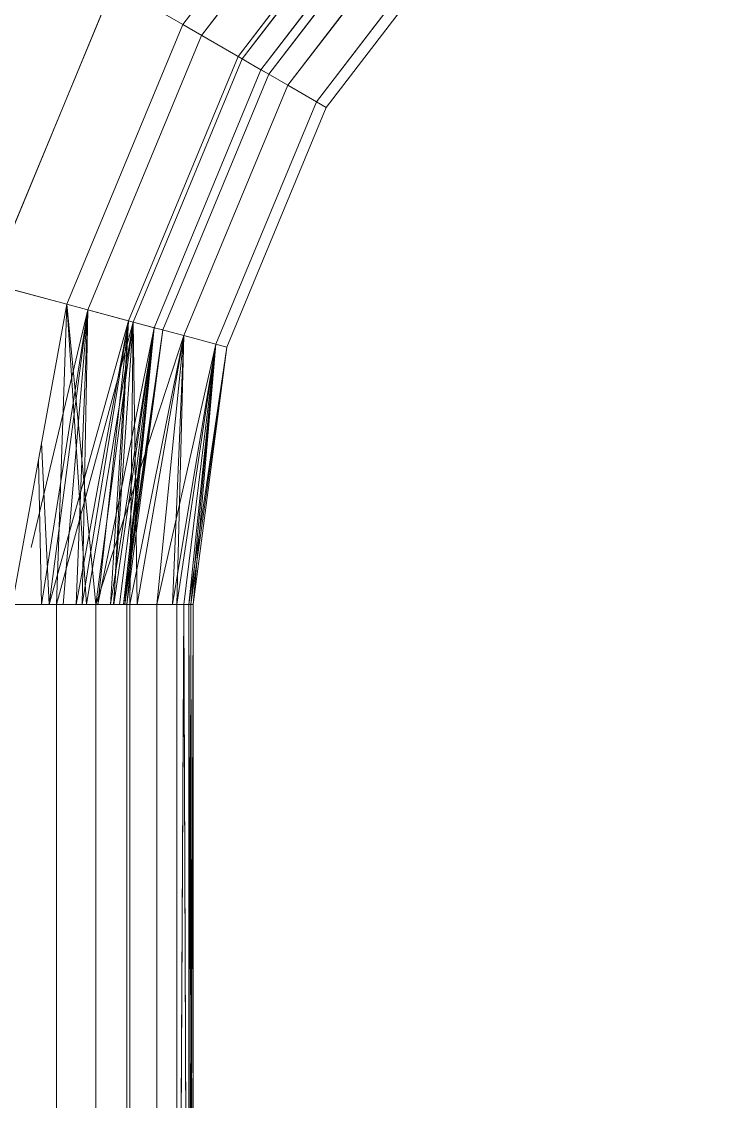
# Model space of a CAD drawing. Header units: centimetres. Extents: x -13467 to 3766, y -437 to 1921.
# Drawn here: x -4225.574 to -4224.538, y 188.05 to 189.679 of the extents above; entities that cross this region are included whole.
import ezdxf

# ---------------------------------------------------------------- set-up
doc = ezdxf.new("R2010")
doc.units = ezdxf.units.CM
doc.layers.add('M-EQPM', color=7, linetype='Continuous', lineweight=9)

# ---------------------------------------------------------------- blocks, each defined once
blk = doc.blocks.new('EQ-04-006 - EQ-04-006_dwg_Agrupar_314-1538746-Sección 1-2')
at = {"layer": 'M-EQPM', "color": 136, "true_color": 0x007f7f}
for p, q in [((-3673.6779, 190.0142), (-3673.9508, 189.6586)), ((-3673.6779, 190.0142), (-3673.9508, 189.6586)), ((-3673.6779, 190.0142), (-3673.9508, 189.6586)), ((-3673.6779, 190.0142), (-3673.9508, 189.6586)), ((-3673.6329, 189.9693), (-3673.8957, 189.6268)), ((-3673.6329, 189.9693), (-3673.8957, 189.6268)), ((-3673.6279, 189.9642), (-3673.8895, 189.6232)), ((-3673.6279, 189.9642), (-3673.8895, 189.6232)), ((-3673.6047, 189.941), (-3673.8611, 189.6068)), ((-3673.6047, 189.941), (-3673.8611, 189.6068)), ((-3673.595, 189.9314), (-3673.8493, 189.6)), ((-3673.5717, 189.908), (-3673.8207, 189.5835)), ((-3673.5717, 189.908), (-3673.8207, 189.5835)), ((-3673.5364, 189.8727), (-3673.7775, 189.5585)), ((-3673.5364, 189.8727), (-3673.7775, 189.5585)), ((-3673.5243, 189.8607), (-3673.7627, 189.55)), ((-3673.8895, 189.6232), (-3673.9792, 189.675)), ((-3673.9792, 189.675), (-3673.8895, 189.6232)), ((-3673.9508, 189.6586), (-3674.1223, 189.2444)), ((-3673.9508, 189.6586), (-3674.1223, 189.2444)), ((-3674.1223, 189.2444), (-3673.9508, 189.6586)), ((-3673.8957, 189.6268), (-3673.9508, 189.6586)), ((-3673.9508, 189.6586), (-3673.8957, 189.6268)), ((-3673.8957, 189.6268), (-3674.0609, 189.228)), ((-3673.8957, 189.6268), (-3674.0609, 189.228)), ((-3673.8611, 189.6068), (-3673.8957, 189.6268)), ((-3673.8957, 189.6268), (-3673.8611, 189.6068)), ((-3673.8895, 189.6232), (-3674.054, 189.2261)), ((-3673.8895, 189.6232), (-3674.054, 189.2261)), ((-3673.8207, 189.5835), (-3673.8895, 189.6232)), ((-3673.8895, 189.6232), (-3673.8207, 189.5835)), ((-3673.8611, 189.6068), (-3674.0223, 189.2176)), ((-3673.8611, 189.6068), (-3674.0223, 189.2176)), ((-3673.8493, 189.6), (-3674.0091, 189.2141)), ((-3673.8493, 189.6), (-3673.8611, 189.6068)), ((-3673.8493, 189.6), (-3673.8611, 189.6068)), ((-3673.8207, 189.5835), (-3673.9773, 189.2056)), ((-3673.8207, 189.5835), (-3673.9773, 189.2056)), ((-3673.7775, 189.5585), (-3673.8207, 189.5835)), ((-3673.8207, 189.5835), (-3673.7775, 189.5585)), ((-3673.7775, 189.5585), (-3673.929, 189.1926)), ((-3673.7775, 189.5585), (-3673.929, 189.1926)), ((-3673.7627, 189.55), (-3673.9126, 189.1882)), ((-3673.7775, 189.5585), (-3673.7627, 189.55)), ((-3673.7627, 189.55), (-3673.7775, 189.5585)), ((-3674.1698, 188.8), (-3674.154, 189.2529)), ((-3674.1698, 188.8), (-3674.154, 189.2529)), ((-3674.154, 189.2529), (-3674.1698, 188.8)), ((-3674.154, 189.2529), (-3674.1698, 188.8)), ((-3674.154, 189.2529), (-3674.1698, 188.8)), ((-3674.154, 189.2529), (-3674.1698, 188.8)), ((-3674.1101, 188.8), (-3674.154, 189.2529)), ((-3674.054, 189.2261), (-3674.154, 189.2529)), ((-3674.154, 189.2529), (-3674.054, 189.2261)), ((-3674.1101, 188.8), (-3674.154, 189.2529)), ((-3674.208, 188.886), (-3674.1223, 189.2444)), ((-3674.1223, 189.2444), (-3674.208, 188.886)), ((-3674.1808, 188.8), (-3674.1223, 189.2444)), ((-3674.1808, 188.8), (-3674.1223, 189.2444)), ((-3674.1401, 188.8), (-3674.1223, 189.2444)), ((-3674.0609, 189.228), (-3674.1223, 189.2444)), ((-3674.1223, 189.2444), (-3674.0609, 189.228)), ((-3674.1808, 188.8), (-3674.0609, 189.228)), ((-3674.1698, 188.8), (-3674.054, 189.2261)), ((-3674.1401, 188.8), (-3674.0609, 189.228)), ((-3674.1401, 188.8), (-3674.0609, 189.228)), ((-3674.1101, 188.8), (-3674.054, 189.2261)), ((-3674.1101, 188.8), (-3674.054, 189.2261)), ((-3674.1073, 188.8), (-3674.0609, 189.228)), ((-3674.1073, 188.8), (-3674.0609, 189.228)), ((-3674.1073, 188.8), (-3674.0223, 189.2176)), ((-3674.0832, 188.8), (-3674.0609, 189.228)), ((-3674.0832, 188.8), (-3674.0223, 189.2176)), ((-3674.0832, 188.8), (-3674.0223, 189.2176)), ((-3674.0686, 188.8), (-3674.0223, 189.2176)), ((-3674.0686, 188.8), (-3674.0223, 189.2176)), ((-3674.0223, 189.2176), (-3674.0686, 188.8)), ((-3674.0637, 188.8), (-3674.0223, 189.2176)), ((-3674.0223, 189.2176), (-3674.0609, 189.228)), ((-3674.0609, 189.228), (-3674.0223, 189.2176)), ((-3674.0592, 188.8), (-3674.054, 189.2261)), ((-3673.9773, 189.2056), (-3674.054, 189.2261)), ((-3674.054, 189.2261), (-3673.9773, 189.2056)), ((-3674.0223, 189.2176), (-3674.0091, 189.2141)), ((-3674.0091, 189.2141), (-3674.0223, 189.2176)), ((-3674.1101, 188.8), (-3673.9773, 189.2056)), ((-3674.0686, 188.8), (-3674.0091, 189.2141)), ((-3674.0637, 188.8), (-3674.0091, 189.2141)), ((-3674.0637, 188.8), (-3674.0091, 189.2141)), ((-3674.0592, 188.8), (-3673.9773, 189.2056)), ((-3674.0592, 188.8), (-3673.9773, 189.2056)), ((-3674.0182, 188.8), (-3673.9773, 189.2056)), ((-3674.0182, 188.8), (-3673.9773, 189.2056)), ((-3673.9881, 188.8), (-3673.9773, 189.2056)), ((-3673.9773, 189.2056), (-3673.929, 189.1926)), ((-3673.9773, 189.2056), (-3673.929, 189.1926)), ((-3674.0182, 188.8), (-3673.929, 189.1926)), ((-3673.9881, 188.8), (-3673.929, 189.1926)), ((-3673.9881, 188.8), (-3673.929, 189.1926)), ((-3673.9698, 188.8), (-3673.929, 189.1926)), ((-3673.9698, 188.8), (-3673.929, 189.1926)), ((-3673.9698, 188.8), (-3673.9126, 189.1882)), ((-3673.9637, 188.8), (-3673.929, 189.1926)), ((-3673.9637, 188.8), (-3673.9126, 189.1882)), ((-3673.9126, 189.1882), (-3673.9637, 188.8)), ((-3673.929, 189.1926), (-3673.9126, 189.1882)), ((-3673.9126, 189.1882), (-3673.929, 189.1926)), ((-3674.1808, 188.8), (-3674.1921, 189.0443)), ((-3674.1921, 189.0443), (-3674.1808, 188.8)), ((-3673.9881, 188.8), (-3673.9698, 188.8)), ((-3673.9698, 188.8), (-3673.9881, 188.8)), ((-3673.9698, 186.8), (-3673.9698, 188.8)), ((-3673.9698, 186.8), (-3673.9637, 188.8)), ((-3673.9698, 188.8), (-3673.9637, 188.8)), ((-3673.9637, 188.8), (-3673.9698, 188.8)), ((-3673.9637, 186.8), (-3673.9698, 188.8)), ((-3673.9698, 188.8), (-3673.9698, 186.8)), ((-3673.9637, 188.8), (-3673.9637, 186.8))]:
    blk.add_line(p, q, dxfattribs=at)
at = {"layer": 'M-EQPM', "color": 136, "true_color": 0x007f7f, "flags": 128}
for points in [[(-3672.4637, 190.4958), (-3672.9081, 190.4586), (-3673.3222, 190.2871), (-3673.2905, 190.2321), (-3673.6329, 189.9693), (-3673.6779, 190.0142), (-3673.9508, 189.6586), (-3673.8957, 189.6268), (-3674.0609, 189.228), (-3674.1223, 189.2444)], [(-3672.9166, 190.4904), (-3672.8898, 190.3903), (-3673.2869, 190.2259), (-3673.2472, 190.1571), (-3673.5717, 189.908), (-3673.5364, 189.8727), (-3673.5243, 189.8607), (-3673.2137, 190.099), (-3673.2222, 190.1138), (-3673.5364, 189.8727), (-3673.7775, 189.5585), (-3673.8207, 189.5835), (-3673.5717, 189.908), (-3673.6279, 189.9642), (-3673.2869, 190.2259), (-3673.3387, 190.3155)], [(-3674.1401, 188.8), (-3674.0609, 189.228), (-3673.8957, 189.6268), (-3673.9508, 189.6586), (-3673.6779, 190.0142), (-3673.6329, 189.9693), (-3673.2905, 190.2321), (-3673.3222, 190.2871), (-3672.9081, 190.4586), (-3672.8916, 190.3972), (-3672.4637, 190.4764)], [(-3674.1401, 188.8), (-3674.0609, 189.228), (-3674.1808, 188.8), (-3674.1223, 189.2444), (-3673.9508, 189.6586), (-3673.8957, 189.6268), (-3673.6329, 189.9693), (-3673.6779, 190.0142), (-3673.3222, 190.2871), (-3673.2905, 190.2321), (-3672.8916, 190.3972), (-3672.4637, 190.4436)], [(-3672.4637, 190.4196), (-3672.8813, 190.3586), (-3672.4637, 190.4196), (-3672.8916, 190.3972), (-3672.4637, 190.4436), (-3672.8916, 190.3972), (-3673.2905, 190.2321), (-3673.3222, 190.2871), (-3673.6779, 190.0142), (-3673.6329, 189.9693), (-3673.8957, 189.6268), (-3673.9508, 189.6586), (-3674.1223, 189.2444), (-3674.0609, 189.228)], [(-3672.4637, 190.4247), (-3672.8813, 190.3586), (-3672.8916, 190.3972), (-3673.2905, 190.2321), (-3673.2705, 190.1974), (-3673.6047, 189.941), (-3673.6329, 189.9693), (-3673.8957, 189.6268), (-3673.8611, 189.6068), (-3674.0223, 189.2176), (-3674.0609, 189.228), (-3674.0223, 189.2176), (-3674.1073, 188.8)], [(-3672.4637, 190.4247), (-3672.8916, 190.3972), (-3672.8813, 190.3586), (-3673.2705, 190.1974), (-3673.6047, 189.941), (-3673.595, 189.9314), (-3673.6047, 189.941), (-3673.8611, 189.6068), (-3673.8493, 189.6), (-3673.595, 189.9314), (-3673.6047, 189.941), (-3673.8611, 189.6068), (-3673.8493, 189.6), (-3673.8611, 189.6068), (-3674.0223, 189.2176), (-3674.0686, 188.8), (-3674.0091, 189.2141), (-3674.0686, 188.8)], [(-3674.0832, 188.8), (-3674.0223, 189.2176), (-3674.1073, 188.8), (-3674.0609, 189.228), (-3673.8957, 189.6268), (-3673.8611, 189.6068), (-3673.6047, 189.941), (-3673.6329, 189.9693), (-3673.2905, 190.2321), (-3673.2705, 190.1974), (-3672.8813, 190.3586), (-3672.4637, 190.4111)], [(-3673.8493, 189.6), (-3674.0091, 189.2141), (-3674.0223, 189.2176), (-3673.8611, 189.6068), (-3674.0223, 189.2176), (-3674.0609, 189.228), (-3673.8957, 189.6268), (-3673.8611, 189.6068), (-3673.6047, 189.941)], [(-3673.6329, 189.9693), (-3673.8957, 189.6268), (-3673.8611, 189.6068), (-3673.8493, 189.6), (-3673.595, 189.9314)], [(-3673.3387, 190.3155), (-3673.2869, 190.2259), (-3673.6279, 189.9642), (-3673.5717, 189.908), (-3673.8207, 189.5835), (-3673.7775, 189.5585), (-3673.929, 189.1926), (-3673.9773, 189.2056), (-3673.8207, 189.5835), (-3673.8895, 189.6232), (-3673.6279, 189.9642), (-3673.7011, 190.0374)], [(-3672.4637, 190.3035), (-3672.8519, 190.2489), (-3672.8563, 190.2653), (-3672.4637, 190.3035), (-3672.8563, 190.2653), (-3673.2222, 190.1138), (-3673.2472, 190.1571), (-3673.5717, 189.908), (-3673.6279, 189.9642), (-3673.8895, 189.6232), (-3673.9792, 189.675)], [(-3672.8519, 190.2489), (-3672.8563, 190.2653), (-3673.2222, 190.1138), (-3673.2472, 190.1571), (-3673.5717, 189.908), (-3673.6279, 189.9642), (-3673.8895, 189.6232), (-3673.9792, 189.675)], [(-3674.154, 189.2529), (-3674.054, 189.2261), (-3673.8895, 189.6232), (-3673.8207, 189.5835), (-3673.5717, 189.908), (-3673.5364, 189.8727), (-3673.2222, 190.1138), (-3673.2137, 190.099), (-3672.8519, 190.2489)], [(-3673.7011, 190.0374), (-3673.6279, 189.9642), (-3673.8895, 189.6232), (-3673.8207, 189.5835), (-3673.9773, 189.2056), (-3674.0182, 188.8)], [(-3673.9792, 189.675), (-3673.8895, 189.6232), (-3674.054, 189.2261), (-3673.9773, 189.2056), (-3673.9881, 188.8), (-3673.929, 189.1926), (-3673.9126, 189.1882), (-3673.7627, 189.55), (-3673.5243, 189.8607), (-3673.5364, 189.8727), (-3673.7775, 189.5585), (-3673.7627, 189.55), (-3673.7775, 189.5585), (-3673.929, 189.1926), (-3673.9773, 189.2056), (-3674.0592, 188.8)], [(-3673.9881, 188.8), (-3673.9773, 189.2056), (-3674.054, 189.2261), (-3673.8895, 189.6232), (-3673.9792, 189.675)], [(-3674.1921, 189.0443), (-3674.1808, 188.8), (-3674.1223, 189.2444), (-3673.9508, 189.6586)], [(-3674.0832, 188.8), (-3674.0223, 189.2176), (-3674.0091, 189.2141), (-3673.8493, 189.6)], [(-3674.0182, 188.8), (-3673.929, 189.1926), (-3674.0182, 188.8), (-3673.9773, 189.2056), (-3673.929, 189.1926), (-3673.9126, 189.1882), (-3673.7627, 189.55), (-3673.7775, 189.5585), (-3673.929, 189.1926), (-3673.9881, 188.8), (-3673.9698, 188.8), (-3673.9698, 186.8)], [(-3674.1101, 188.8), (-3674.054, 189.2261), (-3674.1698, 188.8), (-3674.054, 189.2261), (-3674.154, 189.2529)], [(-3674.1101, 188.8), (-3674.054, 189.2261), (-3674.0592, 188.8), (-3674.054, 189.2261), (-3674.154, 189.2529)], [(-3674.154, 189.2529), (-3674.1101, 188.8), (-3674.054, 189.2261), (-3674.154, 189.2529)], [(-3674.1808, 188.8), (-3674.1223, 189.2444), (-3674.208, 188.886)], [(-3674.1808, 188.8), (-3674.1223, 189.2444), (-3674.1401, 188.8), (-3674.0609, 189.228), (-3674.1073, 188.8), (-3674.0609, 189.228), (-3674.0832, 188.8), (-3674.0223, 189.2176), (-3674.0609, 189.228), (-3674.0832, 188.8)], [(-3674.0609, 189.228), (-3674.1223, 189.2444), (-3674.1401, 188.8)], [(-3674.1223, 189.2444), (-3674.0609, 189.228), (-3674.1073, 188.8)], [(-3674.1401, 188.8), (-3674.0609, 189.228), (-3674.1808, 188.8)], [(-3674.1101, 188.8), (-3673.9773, 189.2056), (-3674.1101, 188.8), (-3674.054, 189.2261), (-3673.9773, 189.2056), (-3674.0592, 188.8)], [(-3674.0832, 188.8), (-3674.0223, 189.2176), (-3674.0091, 189.2141), (-3674.0223, 189.2176)], [(-3674.0686, 188.8), (-3674.0223, 189.2176), (-3674.0637, 188.8)], [(-3674.0686, 188.8), (-3674.0223, 189.2176), (-3674.0637, 188.8), (-3674.0091, 189.2141), (-3674.0637, 188.8)], [(-3674.0182, 188.8), (-3673.9773, 189.2056), (-3674.0592, 188.8)], [(-3674.0182, 188.8), (-3673.9773, 189.2056), (-3674.0592, 188.8)], [(-3673.9698, 186.8), (-3673.9637, 188.8), (-3673.9698, 186.8), (-3673.9698, 188.8), (-3673.9637, 188.8), (-3673.9126, 189.1882), (-3673.929, 189.1926), (-3673.9637, 188.8), (-3673.929, 189.1926), (-3673.9698, 188.8), (-3673.929, 189.1926), (-3673.9881, 188.8)], [(-3673.9881, 188.8), (-3673.9698, 188.8), (-3673.9637, 188.8), (-3673.9698, 188.8), (-3673.9881, 188.8), (-3673.929, 189.1926), (-3673.9698, 188.8), (-3673.9126, 189.1882), (-3673.9698, 188.8), (-3673.929, 189.1926), (-3673.9126, 189.1882), (-3673.9637, 188.8)], [(-3673.9698, 186.8), (-3673.9698, 188.8), (-3673.9881, 188.8)], [(-3673.9698, 186.8), (-3673.9698, 188.8), (-3673.9637, 188.8), (-3673.9637, 186.8), (-3673.9637, 188.8)], [(-3673.9637, 188.8), (-3673.9637, 186.8), (-3673.9698, 188.8), (-3673.9637, 186.8)], [(-3673.9637, 188.8), (-3673.9637, 186.8), (-3673.9637, 188.8), (-3673.9637, 186.8)]]:
    blk.add_lwpolyline(points, dxfattribs=at)
for points in [[(-3673.5243, 189.8607), (-3673.5364, 189.8727), (-3673.5243, 189.8607), (-3673.7627, 189.55), (-3673.7775, 189.5585), (-3673.8207, 189.5835), (-3673.9773, 189.2056), (-3673.929, 189.1926), (-3673.7775, 189.5585), (-3673.5364, 189.8727), (-3673.2222, 190.1138), (-3673.2137, 190.099)], [(-3673.5364, 189.8727), (-3673.7775, 189.5585), (-3673.8207, 189.5835), (-3673.9773, 189.2056), (-3674.054, 189.2261), (-3673.8895, 189.6232), (-3673.8207, 189.5835), (-3673.5717, 189.908)]]:
    blk.add_lwpolyline(points, close=True, dxfattribs=at)
blk = doc.blocks.new('EQ-04-006 - EQ-04-006_dwg_Agrupar_317-1538747-Sección 1-2')
at = {"layer": 'M-EQPM', "color": 136, "true_color": 0x007f7f}
for p, q in [((-3673.9792, 189.675), (-3673.7011, 190.0374)), ((-3673.9508, 189.6586), (-3673.6779, 190.0142)), ((-3673.9508, 189.6586), (-3673.6779, 190.0142)), ((-3673.6779, 190.0142), (-3673.9508, 189.6586)), ((-3673.6779, 190.0142), (-3673.9508, 189.6586)), ((-3673.8957, 189.6268), (-3673.6329, 189.9693)), ((-3673.8957, 189.6268), (-3673.6329, 189.9693)), ((-3673.8895, 189.6232), (-3673.6279, 189.9642)), ((-3673.8895, 189.6232), (-3673.6279, 189.9642)), ((-3673.8611, 189.6068), (-3673.6047, 189.941)), ((-3673.8611, 189.6068), (-3673.6047, 189.941)), ((-3673.8493, 189.6), (-3673.595, 189.9314)), ((-3673.8207, 189.5835), (-3673.5717, 189.908)), ((-3673.8207, 189.5835), (-3673.5717, 189.908)), ((-3673.7775, 189.5585), (-3673.5364, 189.8727)), ((-3673.7775, 189.5585), (-3673.5364, 189.8727)), ((-3673.7627, 189.55), (-3673.5243, 189.8607)), ((-3674.2705, 189.2841), (-3674.0836, 189.7353)), ((-3673.9792, 189.675), (-3674.0836, 189.7353)), ((-3674.154, 189.2529), (-3673.9792, 189.675)), ((-3673.8895, 189.6232), (-3673.9792, 189.675)), ((-3673.9792, 189.675), (-3673.8895, 189.6232)), ((-3674.1223, 189.2444), (-3673.9508, 189.6586)), ((-3674.1223, 189.2444), (-3673.9508, 189.6586)), ((-3674.1223, 189.2444), (-3673.9508, 189.6586)), ((-3674.1223, 189.2444), (-3673.9508, 189.6586)), ((-3673.8957, 189.6268), (-3673.9508, 189.6586)), ((-3673.9508, 189.6586), (-3673.8957, 189.6268)), ((-3674.0609, 189.228), (-3673.8957, 189.6268)), ((-3674.0609, 189.228), (-3673.8957, 189.6268)), ((-3673.8611, 189.6068), (-3673.8957, 189.6268)), ((-3673.8957, 189.6268), (-3673.8611, 189.6068)), ((-3674.054, 189.2261), (-3673.8895, 189.6232)), ((-3674.054, 189.2261), (-3673.8895, 189.6232)), ((-3673.8207, 189.5835), (-3673.8895, 189.6232)), ((-3673.8895, 189.6232), (-3673.8207, 189.5835)), ((-3674.0223, 189.2176), (-3673.8611, 189.6068)), ((-3674.0223, 189.2176), (-3673.8611, 189.6068)), ((-3674.0091, 189.2141), (-3673.8493, 189.6)), ((-3673.8611, 189.6068), (-3673.8493, 189.6)), ((-3673.8493, 189.6), (-3673.8611, 189.6068)), ((-3673.9773, 189.2056), (-3673.8207, 189.5835)), ((-3673.9773, 189.2056), (-3673.8207, 189.5835)), ((-3673.8207, 189.5835), (-3673.7775, 189.5585)), ((-3673.8207, 189.5835), (-3673.7775, 189.5585)), ((-3673.929, 189.1926), (-3673.7775, 189.5585)), ((-3673.929, 189.1926), (-3673.7775, 189.5585)), ((-3673.9126, 189.1882), (-3673.7627, 189.55)), ((-3673.7775, 189.5585), (-3673.7627, 189.55)), ((-3673.7627, 189.55), (-3673.7775, 189.5585)), ((-3674.154, 189.2529), (-3674.2705, 189.2841)), ((-3674.154, 189.2529), (-3674.2367, 188.8)), ((-3674.1698, 188.8), (-3674.154, 189.2529)), ((-3674.154, 189.2529), (-3674.1698, 188.8)), ((-3674.154, 189.2529), (-3674.1698, 188.8)), ((-3674.1698, 188.8), (-3674.154, 189.2529)), ((-3674.054, 189.2261), (-3674.154, 189.2529)), ((-3674.154, 189.2529), (-3674.054, 189.2261)), ((-3674.154, 189.2529), (-3674.1243, 188.8)), ((-3674.154, 189.2529), (-3674.1243, 188.8)), ((-3674.1223, 189.2444), (-3674.208, 188.886)), ((-3674.208, 188.886), (-3674.1223, 189.2444)), ((-3674.1921, 188.8), (-3674.1223, 189.2444)), ((-3674.1921, 188.8), (-3674.1223, 189.2444)), ((-3674.1808, 188.8), (-3674.1223, 189.2444)), ((-3674.1223, 189.2444), (-3674.1595, 188.8)), ((-3674.1223, 189.2444), (-3674.1311, 188.8)), ((-3674.0609, 189.228), (-3674.1223, 189.2444)), ((-3674.1223, 189.2444), (-3674.0609, 189.228)), ((-3674.0609, 189.228), (-3674.1808, 188.8)), ((-3674.054, 189.2261), (-3674.1698, 188.8)), ((-3674.0609, 189.228), (-3674.1401, 188.8)), ((-3674.1311, 188.8), (-3674.0609, 189.228)), ((-3674.054, 189.2261), (-3674.1243, 188.8)), ((-3674.054, 189.2261), (-3674.1101, 188.8)), ((-3674.0609, 189.228), (-3674.1073, 188.8)), ((-3674.0609, 189.228), (-3674.1073, 188.8)), ((-3674.0609, 189.228), (-3674.0884, 188.8)), ((-3674.0884, 188.8), (-3674.0223, 189.2176)), ((-3674.054, 189.2261), (-3674.0835, 188.8)), ((-3674.0832, 188.8), (-3674.0609, 189.228)), ((-3674.0223, 189.2176), (-3674.0832, 188.8)), ((-3674.0223, 189.2176), (-3674.0747, 188.8)), ((-3674.0686, 188.8), (-3674.0223, 189.2176)), ((-3674.0223, 189.2176), (-3674.0664, 188.8)), ((-3674.0664, 188.8), (-3674.0223, 189.2176)), ((-3674.0223, 189.2176), (-3674.0609, 189.228)), ((-3674.0609, 189.228), (-3674.0223, 189.2176)), ((-3673.9773, 189.2056), (-3674.054, 189.2261)), ((-3674.054, 189.2261), (-3673.9773, 189.2056)), ((-3674.054, 189.2261), (-3674.0479, 188.8)), ((-3674.0091, 189.2141), (-3674.0223, 189.2176)), ((-3674.0091, 189.2141), (-3674.0223, 189.2176)), ((-3673.9773, 189.2056), (-3674.1101, 188.8)), ((-3674.0686, 188.8), (-3674.0091, 189.2141)), ((-3674.0091, 189.2141), (-3674.0664, 188.8)), ((-3674.0637, 188.8), (-3674.0091, 189.2141)), ((-3673.9773, 189.2056), (-3674.0592, 188.8)), ((-3673.9773, 189.2056), (-3674.0479, 188.8)), ((-3673.9773, 189.2056), (-3674.0182, 188.8)), ((-3673.9773, 189.2056), (-3674.0182, 188.8)), ((-3673.9773, 189.2056), (-3673.9946, 188.8)), ((-3673.9881, 188.8), (-3673.9773, 189.2056)), ((-3673.929, 189.1926), (-3673.9773, 189.2056)), ((-3673.9773, 189.2056), (-3673.929, 189.1926)), ((-3673.9946, 188.8), (-3673.929, 189.1926)), ((-3673.929, 189.1926), (-3673.9881, 188.8)), ((-3673.929, 189.1926), (-3673.9775, 188.8)), ((-3673.9698, 188.8), (-3673.929, 189.1926)), ((-3673.9126, 189.1882), (-3673.9698, 188.8)), ((-3673.929, 189.1926), (-3673.9671, 188.8)), ((-3673.9126, 189.1882), (-3673.9671, 188.8)), ((-3673.9126, 189.1882), (-3673.9637, 188.8)), ((-3673.9126, 189.1882), (-3673.929, 189.1926)), ((-3673.9126, 189.1882), (-3673.929, 189.1926)), ((-3674.1969, 189.0179), (-3674.1921, 188.8)), ((-3674.1969, 189.0179), (-3674.1921, 188.8)), ((-3674.1698, 188.8), (-3674.2367, 188.8)), ((-3674.1101, 188.8), (-3674.1698, 188.8)), ((-3674.1698, 188.8), (-3674.1698, 186.8)), ((-3674.0592, 188.8), (-3674.1101, 188.8)), ((-3674.1101, 188.8), (-3674.1101, 186.8)), ((-3674.0637, 188.8), (-3674.0637, 186.8)), ((-3674.0182, 188.8), (-3674.0592, 188.8)), ((-3674.0592, 188.8), (-3674.0592, 186.8)), ((-3673.9881, 188.8), (-3674.0182, 188.8)), ((-3674.0182, 188.8), (-3674.0182, 186.8)), ((-3673.9698, 188.8), (-3673.9881, 188.8)), ((-3673.9881, 188.8), (-3673.9881, 186.8)), ((-3673.9775, 188.8), (-3673.9881, 186.8)), ((-3673.9775, 188.8), (-3673.9671, 188.8)), ((-3673.9775, 188.8), (-3673.9698, 186.8)), ((-3673.9698, 188.8), (-3673.9637, 188.8)), ((-3673.9698, 188.8), (-3673.9698, 186.8)), ((-3673.9671, 188.8), (-3673.9698, 186.8)), ((-3673.9637, 188.8), (-3673.9671, 188.8)), ((-3673.9671, 188.8), (-3673.9637, 186.8)), ((-3673.9637, 188.8), (-3673.9637, 186.8))]:
    blk.add_line(p, q, dxfattribs=at)
at = {"layer": 'M-EQPM', "color": 136, "true_color": 0x007f7f, "flags": 128}
for points in [[(-3674.1073, 188.8), (-3674.0609, 189.228), (-3673.8957, 189.6268), (-3673.9508, 189.6586), (-3673.6779, 190.0142), (-3673.6329, 189.9693), (-3673.2905, 190.2321), (-3673.3222, 190.2871), (-3672.9081, 190.4586), (-3672.4637, 190.5172), (-3672.8916, 190.3972), (-3672.4637, 190.4436), (-3672.8813, 190.3586), (-3672.4637, 190.4196)], [(-3673.9126, 189.1882), (-3673.7627, 189.55), (-3673.7775, 189.5585), (-3673.5364, 189.8727), (-3673.5717, 189.908), (-3673.2472, 190.1571), (-3673.2869, 190.2259), (-3672.8898, 190.3903), (-3672.9166, 190.4904)], [(-3674.0832, 188.8), (-3674.0223, 189.2176), (-3674.0832, 188.8), (-3674.0609, 189.228), (-3674.1073, 188.8), (-3674.0609, 189.228), (-3673.8957, 189.6268), (-3673.9508, 189.6586), (-3673.6779, 190.0142), (-3673.6329, 189.9693), (-3673.2905, 190.2321), (-3673.3222, 190.2871), (-3672.9081, 190.4586), (-3672.8916, 190.3972), (-3672.4637, 190.4764)], [(-3672.4637, 190.4436), (-3672.8916, 190.3972), (-3672.9081, 190.4586), (-3672.8916, 190.3972), (-3673.2905, 190.2321), (-3673.3222, 190.2871), (-3673.6779, 190.0142), (-3673.6329, 189.9693), (-3673.8957, 189.6268), (-3673.9508, 189.6586), (-3674.1223, 189.2444), (-3674.1595, 188.8)], [(-3674.3955, 189.3176), (-3674.2705, 189.2841), (-3674.0836, 189.7353), (-3673.9792, 189.675), (-3673.7011, 190.0374), (-3673.6279, 189.9642), (-3673.2869, 190.2259), (-3673.2472, 190.1571), (-3672.8692, 190.3136), (-3672.4637, 190.3545), (-3656.4637, 190.3545)], [(-3672.8916, 190.3972), (-3673.2905, 190.2321), (-3673.3222, 190.2871), (-3673.6779, 190.0142), (-3673.6329, 189.9693), (-3673.8957, 189.6268), (-3673.9508, 189.6586), (-3674.1223, 189.2444), (-3674.0609, 189.228), (-3674.1401, 188.8)], [(-3672.8916, 190.3972), (-3672.8813, 190.3586), (-3673.2705, 190.1974), (-3673.2905, 190.2321), (-3673.6329, 189.9693), (-3673.6047, 189.941), (-3673.8611, 189.6068), (-3673.8957, 189.6268), (-3674.0609, 189.228), (-3674.0223, 189.2176), (-3674.0884, 188.8)], [(-3674.0747, 188.8), (-3674.0223, 189.2176), (-3673.8611, 189.6068), (-3673.8957, 189.6268), (-3673.6329, 189.9693), (-3673.6047, 189.941), (-3673.2705, 190.1974), (-3673.2905, 190.2321), (-3672.8916, 190.3972)], [(-3673.6047, 189.941), (-3673.8611, 189.6068), (-3673.8493, 189.6), (-3673.8611, 189.6068), (-3673.8957, 189.6268), (-3673.6329, 189.9693)], [(-3673.6047, 189.941), (-3673.8611, 189.6068), (-3673.6047, 189.941)], [(-3673.595, 189.9314), (-3673.8493, 189.6), (-3674.0091, 189.2141), (-3673.8493, 189.6), (-3673.8611, 189.6068), (-3674.0223, 189.2176), (-3673.8611, 189.6068), (-3673.8957, 189.6268), (-3674.0609, 189.228), (-3674.0223, 189.2176), (-3674.0686, 188.8), (-3674.0091, 189.2141), (-3674.0637, 188.8)], [(-3672.4637, 190.4049), (-3672.8813, 190.3586), (-3672.8778, 190.3455), (-3673.2637, 190.1856), (-3673.2705, 190.1974), (-3673.6047, 189.941), (-3673.595, 189.9314), (-3673.2637, 190.1856), (-3673.2705, 190.1974), (-3673.6047, 189.941), (-3673.2705, 190.1974), (-3673.2905, 190.2321), (-3673.6329, 189.9693), (-3673.6047, 189.941), (-3673.595, 189.9314), (-3673.8493, 189.6), (-3673.8611, 189.6068), (-3674.0223, 189.2176), (-3674.0091, 189.2141), (-3674.0664, 188.8)], [(-3674.3854, 186.8), (-3674.3854, 188.8), (-3674.2705, 189.2841), (-3674.0836, 189.7353), (-3673.9792, 189.675), (-3673.7011, 190.0374), (-3673.6279, 189.9642), (-3673.2869, 190.2259), (-3673.2472, 190.1571), (-3672.8692, 190.3136), (-3672.8563, 190.2653), (-3673.2222, 190.1138), (-3673.5364, 189.8727), (-3673.5243, 189.8607), (-3673.2137, 190.099), (-3673.2222, 190.1138), (-3673.2472, 190.1571), (-3673.5717, 189.908), (-3673.6279, 189.9642), (-3673.8895, 189.6232), (-3673.9792, 189.675), (-3674.154, 189.2529), (-3674.2705, 189.2841)], [(-3673.9698, 186.8), (-3673.9775, 188.8), (-3673.9671, 188.8), (-3673.9126, 189.1882), (-3673.929, 189.1926), (-3673.9671, 188.8), (-3673.929, 189.1926), (-3673.7775, 189.5585), (-3673.8207, 189.5835), (-3673.5717, 189.908), (-3673.6279, 189.9642), (-3673.2869, 190.2259), (-3673.3387, 190.3155)], [(-3673.3387, 190.3155), (-3673.2869, 190.2259), (-3673.6279, 189.9642), (-3673.5717, 189.908), (-3673.8207, 189.5835), (-3673.7775, 189.5585), (-3673.929, 189.1926), (-3673.9126, 189.1882)], [(-3674.0592, 186.8), (-3674.0592, 188.8), (-3674.1101, 188.8), (-3673.9773, 189.2056), (-3674.1101, 188.8), (-3674.054, 189.2261), (-3673.9773, 189.2056), (-3674.0592, 188.8), (-3674.1101, 188.8), (-3674.054, 189.2261), (-3673.9773, 189.2056), (-3673.8207, 189.5835), (-3673.7775, 189.5585), (-3673.7627, 189.55), (-3673.9126, 189.1882), (-3673.929, 189.1926), (-3673.7775, 189.5585), (-3673.5364, 189.8727)], [(-3673.5717, 189.908), (-3673.8207, 189.5835), (-3673.8895, 189.6232), (-3674.054, 189.2261), (-3674.1698, 188.8), (-3674.2367, 188.8), (-3674.154, 189.2529), (-3674.054, 189.2261), (-3673.8895, 189.6232), (-3673.8207, 189.5835), (-3673.5717, 189.908)], [(-3673.5243, 189.8607), (-3673.7627, 189.55), (-3673.7775, 189.5585), (-3673.5364, 189.8727)], [(-3673.6279, 189.9642), (-3673.8895, 189.6232), (-3673.9792, 189.675), (-3674.154, 189.2529), (-3674.2705, 189.2841)], [(-3673.7011, 190.0374), (-3673.6279, 189.9642), (-3673.8895, 189.6232), (-3673.8207, 189.5835), (-3673.9773, 189.2056), (-3673.9946, 188.8), (-3673.9773, 189.2056), (-3673.929, 189.1926), (-3673.9946, 188.8)], [(-3673.7011, 190.0374), (-3673.6279, 189.9642), (-3673.8895, 189.6232), (-3673.8207, 189.5835), (-3673.9773, 189.2056), (-3673.929, 189.1926), (-3673.9775, 188.8)], [(-3674.0835, 188.8), (-3674.054, 189.2261), (-3673.8895, 189.6232), (-3673.9792, 189.675)], [(-3674.0182, 188.8), (-3673.9773, 189.2056), (-3674.054, 189.2261), (-3673.8895, 189.6232), (-3673.9792, 189.675)], [(-3674.0182, 186.8), (-3674.0182, 188.8), (-3673.9773, 189.2056), (-3673.929, 189.1926), (-3673.7775, 189.5585), (-3673.8207, 189.5835), (-3673.9773, 189.2056), (-3674.0592, 188.8), (-3674.0592, 186.8)], [(-3674.1698, 186.8), (-3674.1698, 188.8), (-3674.2367, 188.8), (-3674.154, 189.2529), (-3674.1698, 188.8), (-3674.1101, 188.8), (-3674.1101, 186.8)], [(-3674.1698, 186.8), (-3674.1698, 188.8), (-3674.154, 189.2529), (-3674.054, 189.2261), (-3674.1698, 188.8), (-3674.1101, 188.8), (-3674.1101, 186.8)], [(-3674.154, 189.2529), (-3674.054, 189.2261), (-3674.1243, 188.8)], [(-3674.154, 189.2529), (-3674.054, 189.2261), (-3674.1243, 188.8), (-3674.154, 189.2529)], [(-3674.208, 188.886), (-3674.1223, 189.2444), (-3674.1808, 188.8), (-3674.0609, 189.228), (-3674.1401, 188.8)], [(-3674.1969, 189.0179), (-3674.1921, 188.8), (-3674.1223, 189.2444), (-3674.0609, 189.228), (-3674.1311, 188.8), (-3674.1223, 189.2444), (-3674.1595, 188.8)], [(-3674.1073, 188.8), (-3674.0609, 189.228), (-3674.0884, 188.8), (-3674.0223, 189.2176), (-3674.0747, 188.8)], [(-3674.0223, 189.2176), (-3674.0609, 189.228), (-3674.0884, 188.8)], [(-3674.0479, 188.8), (-3674.054, 189.2261), (-3674.0479, 188.8), (-3673.9773, 189.2056), (-3674.054, 189.2261), (-3674.0835, 188.8)], [(-3674.0832, 188.8), (-3674.0609, 189.228), (-3674.0223, 189.2176), (-3674.0686, 188.8)], [(-3674.0686, 188.8), (-3674.0091, 189.2141), (-3674.0223, 189.2176), (-3674.0091, 189.2141), (-3674.0223, 189.2176), (-3674.0664, 188.8), (-3674.0091, 189.2141), (-3674.0637, 188.8)], [(-3674.0479, 188.8), (-3673.9773, 189.2056), (-3674.0182, 188.8)], [(-3673.9881, 186.8), (-3673.9881, 188.8), (-3674.0182, 188.8), (-3673.9773, 189.2056), (-3673.9881, 188.8), (-3673.9773, 189.2056), (-3673.929, 189.1926), (-3673.9881, 188.8), (-3673.9698, 188.8), (-3673.9637, 188.8), (-3673.9126, 189.1882), (-3673.9698, 188.8), (-3673.9126, 189.1882), (-3673.929, 189.1926), (-3673.9698, 188.8), (-3673.9698, 186.8)], [(-3673.9946, 188.8), (-3673.929, 189.1926), (-3673.9775, 188.8)], [(-3673.9698, 186.8), (-3673.9698, 188.8), (-3673.9881, 188.8), (-3673.929, 189.1926), (-3673.9698, 188.8), (-3673.9637, 188.8), (-3673.9637, 186.8)], [(-3673.9637, 186.8), (-3673.9637, 188.8), (-3673.9671, 188.8), (-3673.9637, 188.8), (-3673.9126, 189.1882), (-3673.9671, 188.8), (-3673.9698, 186.8)], [(-3674.0182, 186.8), (-3674.0182, 188.8), (-3674.0592, 188.8), (-3674.0182, 188.8), (-3673.9881, 188.8), (-3673.9881, 186.8)], [(-3673.9881, 186.8), (-3673.9775, 188.8), (-3673.9671, 188.8), (-3673.9698, 186.8)], [(-3673.9881, 186.8), (-3673.9775, 188.8), (-3673.9698, 186.8)]]:
    blk.add_lwpolyline(points, dxfattribs=at)
for points in [[(-3673.7627, 189.55), (-3673.5243, 189.8607), (-3673.5364, 189.8727), (-3673.2222, 190.1138), (-3673.2472, 190.1571), (-3672.8692, 190.3136), (-3672.8898, 190.3903), (-3673.2869, 190.2259), (-3673.2472, 190.1571), (-3673.5717, 189.908), (-3673.5364, 189.8727), (-3673.7775, 189.5585)], [(-3674.1808, 188.8), (-3674.0609, 189.228), (-3674.1223, 189.2444)], [(-3674.1311, 188.8), (-3674.1223, 189.2444), (-3674.0609, 189.228)], [(-3673.9637, 186.8), (-3673.9671, 188.8)]]:
    blk.add_lwpolyline(points, close=True, dxfattribs=at)
blk = doc.blocks.new('EQ-04-006 - EQ-04-006_dwg_011_ENZUNCHADOR_dwg-1538751-Sección 1-2')
for name in ['EQ-04-006 - EQ-04-006_dwg_Agrupar_314-1538746-Sección 1-2', 'EQ-04-006 - EQ-04-006_dwg_Agrupar_317-1538747-Sección 1-2']:
    blk.add_blockref(name, (0, 0))
blk = doc.blocks.new('EQ-04-006 - EQ-04-006_dwg-1538743-Sección 1-2')
blk.add_blockref('EQ-04-006 - EQ-04-006_dwg_011_ENZUNCHADOR_dwg-1538751-Sección 1-2', (0, 0))
blk = doc.blocks.new('EQ-04-006 - EQ-04-006-1538756-Sección 1-2')
blk.add_blockref('EQ-04-006 - EQ-04-006_dwg-1538743-Sección 1-2', (0, 0))
blk = doc.blocks.new('PQ_RVR_MEP-01_ZZ_ZZ_MO_T_A_rvt-2-Sección 1-2')
at = {"layer": 'M-EQPM', "lineweight": 9}
blk.add_blockref('EQ-04-006 - EQ-04-006-1538756-Sección 1-2', (0, 0), dxfattribs=at)

msp = doc.modelspace()

# ---------------------------------------------------------------- block references
at = {"lineweight": 5}
msp.add_blockref('PQ_RVR_MEP-01_ZZ_ZZ_MO_T_A_rvt-2-Sección 1-2', (-551.352, 0), dxfattribs=at)

doc.saveas('drawing.dxf')
